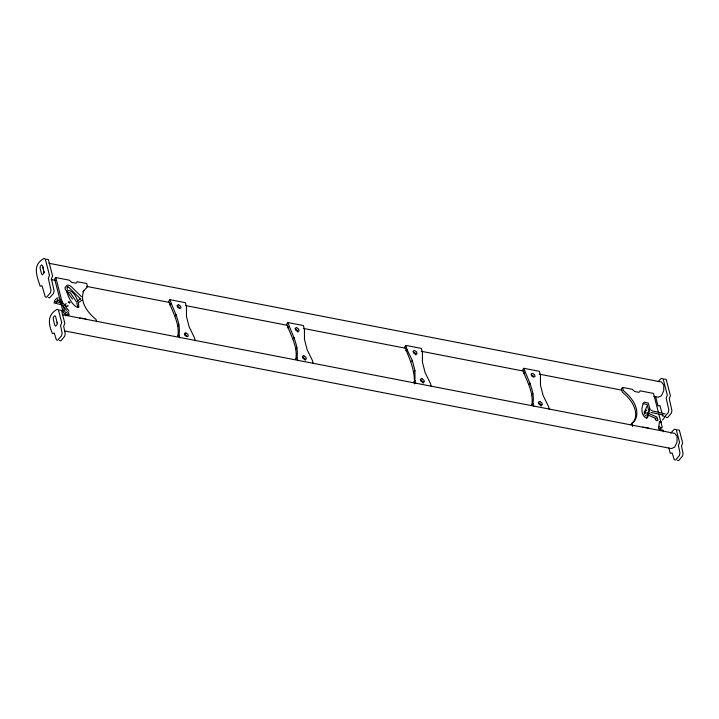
<?xml version="1.0" encoding="UTF-8"?>
<svg xmlns="http://www.w3.org/2000/svg" width="719" height="719" viewBox="0 0 719 719"><rect width="100%" height="100%" fill="white"/><g stroke="black" fill="none" stroke-linecap="round" stroke-linejoin="round"><path stroke-width="1.08" d="M43.239 269.077L43.329 267.108M43.877 271.216L43.787 273.193L42.385 274.838L41.558 273.948L40.147 268.484L40.237 266.506L41.639 264.862L42.466 265.751L44.183 272.726M57.161 322.57L57.071 324.548L55.669 326.192L54.842 325.303L53.287 319.299L53.377 317.331L54.779 315.686L55.615 316.576L57.161 322.903M661.031 428.38L660.159 429.243L658.964 428.371M646.714 418.341L648.466 411.223M658.865 426.484L659.413 421.694L660.518 421.379L661.291 422.008L660.662 422.7M83.97 290.377C79.063 301.45 87.709 312.774 96.013 319.443L96.571 321.582M65.6 313.349L64.755 313.826L63.308 312.513L54.626 278.918L55.785 277.561L69.33 280.185L71.729 282.378L75.603 283.124L76.807 282.837L77.068 281.686L86.738 283.556L87.565 286.764L82.802 291.734M644.26 412.248L646.893 406.406M662.559 419.995L665.542 416.211M664.428 417.02L668.284 412.508L668.841 409.947L666.162 398.101L667.331 395.099L663.089 378.706L661.103 378.455L658.209 381.582M169.918 299.679L168.749 301.045C172.614 312.531 179.912 323.46 177.827 336.267L178.986 334.91C181.071 322.094 173.773 311.174 169.918 299.679L185.394 302.681L186.428 306.689L186.482 316.594L189.124 326.83L194.543 337.921L195.262 340.806M169.792 305.054L170.951 303.688M175.13 315.983L176.29 314.625M177.773 326.219L178.941 324.853M287.915 322.552L286.746 323.918C290.611 335.405 297.909 346.333 295.824 359.141L296.983 357.783C299.068 344.967 291.77 334.047 287.915 322.552L303.391 325.554L304.425 329.563L304.479 339.467L307.121 349.704L312.54 360.794L313.259 363.679M287.789 327.927L288.948 326.561M293.127 338.856L294.287 337.499M295.77 349.092L296.938 347.726M431.256 386.552L430.537 383.667L425.118 372.577L422.475 362.34L422.421 352.436L421.388 348.427L405.911 345.426L404.743 346.792C409.605 358.754 415.223 370.662 414.342 383.946M405.786 350.8L406.945 349.434L405.911 345.426M411.124 361.729L412.284 360.372L406.945 349.434M413.767 371.966L414.935 370.6L412.284 360.372M413.82 382.014L414.98 380.657L414.935 370.6M523.908 368.299L522.74 369.665C526.605 381.16 533.902 392.08 531.817 404.887L532.977 403.53C535.062 390.723 527.764 379.794 523.908 368.299L539.385 371.301L540.418 375.309L540.472 385.222L543.115 395.45L548.534 406.541L549.253 409.435M523.783 373.673L524.942 372.307M529.121 384.602L530.28 383.245M531.763 394.839L532.932 393.473M658.271 411.843L653.508 393.428L639.973 390.803L639.712 391.963L638.508 392.25L634.634 391.496L632.235 389.303L622.555 387.424L621.396 388.79L622.223 391.999C630.536 398.659 639.182 409.983 634.275 421.064L630.68 424.668M670.683 433.18L674.242 429.279L676.228 429.522L679.572 442.455L678.403 445.465L679.958 452.934L679.401 455.495L675.545 460.007L674.233 459.639L672.094 452.862L670.279 453.356L668.886 447.973M646.812 409.938L644.125 412.832L645.222 412.221M63.191 310.024L62.562 310.725L63.227 310.923M644.035 414.378L645.554 413.039L648.25 413.128L657.058 417.11L657.319 419.447M645.249 415.888L646.354 414.908M82.047 300.093L78.416 302.636M77.607 300.919L80.645 298.385L80.645 299.149L68.79 287.267L67.209 287.052L68.017 286.908L66.966 287.789L67.37 289.281M656.186 418.081L655.135 418.539L655.503 419.896L656.932 420.804L657.984 420.345L657.615 418.988M66.256 303.724L65.168 304.137L65.492 305.485L66.912 306.42L67.999 306.006L67.829 305.332M67.478 311.731L66.355 312.549L65.016 311.983L63.074 305.728M46.358 259.289L48.344 259.532L52.586 275.925L51.417 278.936L54.096 290.773L53.539 293.343L49.683 297.855L48.371 297.486M59.497 310.105L61.483 310.356L64.836 323.289L63.667 326.3L65.213 333.769L64.656 336.33L60.8 340.842L59.488 340.473M664.194 379.057L666.18 379.308L670.423 395.702L669.254 398.703L671.932 410.549L671.375 413.11L667.529 417.622L666.207 417.254M677.334 429.881L679.329 430.124L682.673 443.057L681.504 446.068L683.05 453.536L682.493 456.098L678.646 460.609L677.325 460.241M79.692 318.113L84.77 318.58L86.262 319.389M642.597 427.23L647.675 427.697L649.167 428.506M58.32 297.918L56.693 298.205L54.662 300.533L54.087 302.924L61.43 304.784M642.948 403.548L647.109 404.491L648.709 410.198M61.492 302.897L55.633 301.585L56.091 302.456L57.888 299.769L57.134 300.048L58.769 300.488L66.642 310.374M48.955 263.289L661.498 382.032L663.772 385.024L663.745 390.714L661.435 395.756L658.209 397.203L653.796 396.349M51.175 279.529L55.579 280.383M86.424 286.369L169.055 302.384M185.583 305.584L286.935 325.231M303.463 328.439L404.815 348.086M421.343 351.285L523.8 371.148M539.223 374.141L621.845 390.156M67.595 290.26C74.497 290.584 78.766 301.261 78.865 307.112L77.769 307.642C71.909 304.802 68.224 297.423 66.723 291.132M66.436 291.626L70.336 292.948L76.493 301.845M62.238 314.661L674.782 433.395L677.055 436.397L677.028 442.077L674.728 447.128L671.492 448.575L64.458 330.902M663.269 415.079L650.938 412.391M647.792 414.953L654.973 418.018M665.084 413.946L652.376 410.882L650.758 409.947M660.123 427.014L658.388 426.556L659.026 429.144L663.026 430.223L663.421 431.751M531.404 374.734L533.39 376.019M538.684 402.901L540.67 404.177L541.164 406.073M413.407 351.861L415.393 353.146L415.888 355.042M420.687 380.027L422.673 381.304L423.167 383.2M295.41 328.987L297.396 330.273L297.891 332.169M302.69 357.154L304.676 358.43L305.171 360.327M177.413 306.114L179.399 307.399M184.693 334.272L186.679 335.557M81.508 296.731L71.298 286.656L69.509 285.425L67.262 285.119L65.007 287.483L65.294 289.469L72.502 299.113M60.18 299.275L68.988 311.093M660.437 427.454L662.055 427.724L662.199 427.014L658.838 414.009M68.431 312.19L69.132 314.787L65.303 314.356L65.699 315.884M67.271 313.547L68.116 315.443M661.929 412.598L659.844 405.507L658.029 406.001L655.647 396.771M662.523 414.629L663.116 416.652M532.977 403.53L533.759 406.424M414.98 380.657L415.762 383.551M296.983 357.783L297.765 360.677M178.986 334.91L179.768 337.804M622.555 387.424L623.391 390.633C631.704 397.292 640.341 408.617 635.434 419.698L631.839 423.311L632.666 426.52M76.771 302.924L77.886 307.22M55.785 277.561L62.517 303.562M659.413 421.694L659.503 422.511M49.485 275.332L48.317 278.334L50.995 290.179L50.438 292.741L46.591 297.253L45.279 296.884L42.008 285.731L40.192 286.225C36.687 275.467 32.067 264.772 44.183 258.391L45.252 258.939L49.485 275.332M61.735 322.687L60.567 325.698L62.113 333.167L61.555 335.728L57.709 340.24L56.397 339.871L54.258 333.095L52.442 333.589C48.299 323.883 47.068 314.796 57.331 309.206L58.392 309.754L61.735 322.687M69.851 302.42L69.68 303.202L68.197 301.962L68.934 301.647L69.851 302.42M649.877 408.841L647.873 416.984L647.055 417.802L645.59 417.712C640.719 414.539 641.339 407.071 643.784 402.523L644.664 402.128L648.277 403.134L649.877 408.841M178.573 304.748L177.081 305.359L177.566 307.256L179.552 308.541L181.053 307.93L180.559 306.033L178.573 304.748M185.862 332.915L184.361 333.526L184.855 335.413L186.841 336.699L188.333 336.088L187.848 334.2L185.862 332.915M296.57 327.63L295.078 328.232L295.563 330.129L297.549 331.414L299.05 330.803L298.556 328.907L296.57 327.63M303.858 355.788L302.357 356.399L302.852 358.287L304.838 359.572L306.33 358.961L305.845 357.073L303.858 355.788M414.566 350.504L413.074 351.106L413.56 353.002L415.546 354.287L417.047 353.676L416.553 351.78L414.566 350.504M421.855 378.661L420.354 379.273L420.849 381.16L422.835 382.445L424.327 381.834L423.842 379.947L421.855 378.661M532.563 373.377L531.071 373.979L531.557 375.875L533.543 377.16L535.044 376.549L534.55 374.662L532.563 373.377M539.852 401.535L538.351 402.146L538.846 404.033L540.832 405.318L542.324 404.716L541.838 402.82L539.852 401.535"/></g></svg>
